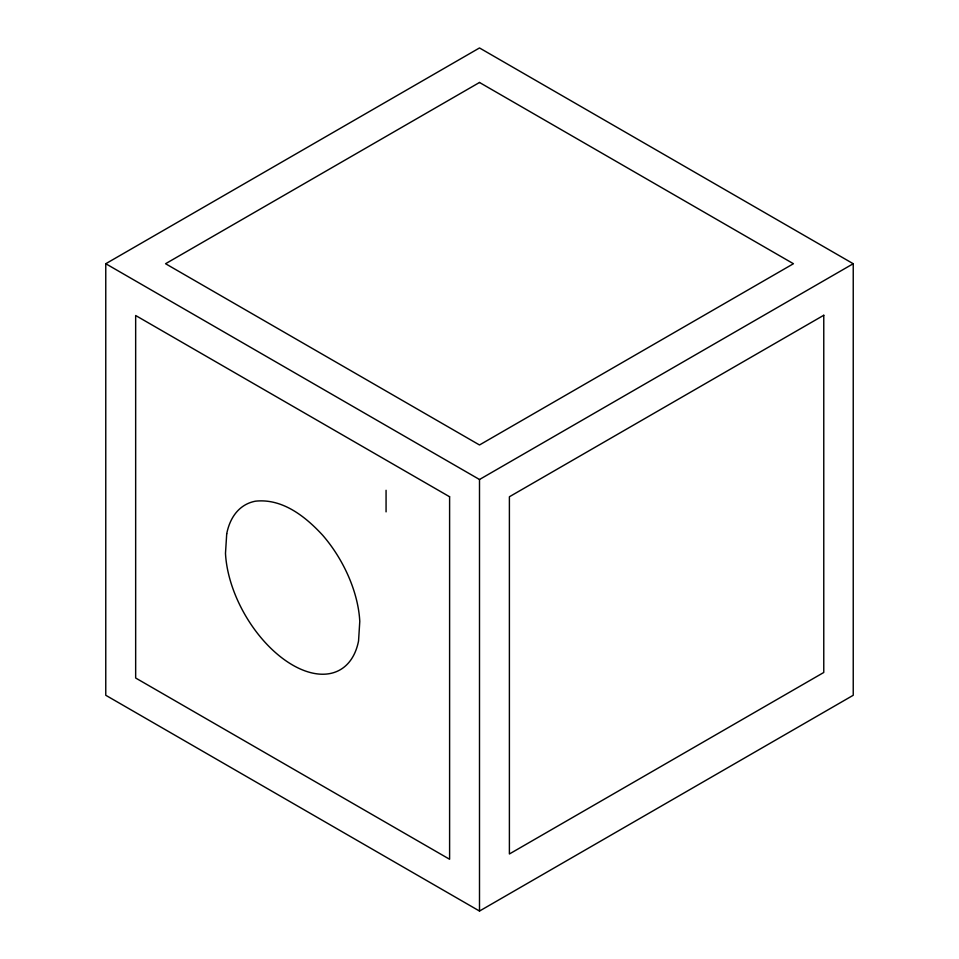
<?xml version="1.0" encoding="UTF-8"?>
<svg xmlns="http://www.w3.org/2000/svg" width="959" height="959" viewBox="0 0 959 959"><rect width="100%" height="100%" fill="white"/><g stroke="black" fill="none" stroke-linecap="round" stroke-linejoin="round"><path stroke-width="1.44" d="M105.766 263.725L479.5 47.95L853.234 263.725L853.234 695.275L479.5 911.05L105.766 695.275L105.766 263.725L479.5 479.5L853.234 263.725M479.5 479.5L479.5 911.05M386.069 490.289L386.069 511.866M226.72 533.803L225.485 553.319A95.133 54.927 60 0 0 287.904 662.142A95.133 54.927 60 0 0 358.546 640.972L359.781 621.456A95.133 54.927 60 0 0 322.68 535.242C305.489 516.565 282.473 498.284 255.538 501.173A95.133 54.927 60 0 0 226.72 533.803M479.5 82.474L165.559 263.725L479.5 444.976L793.441 263.725L479.5 82.474M823.769 315.259L509.397 496.762L509.397 853.978L823.769 672.475L823.769 315.259M449.603 496.762L135.663 315.511L135.663 678.013L449.603 859.264L449.603 496.762"/></g></svg>
